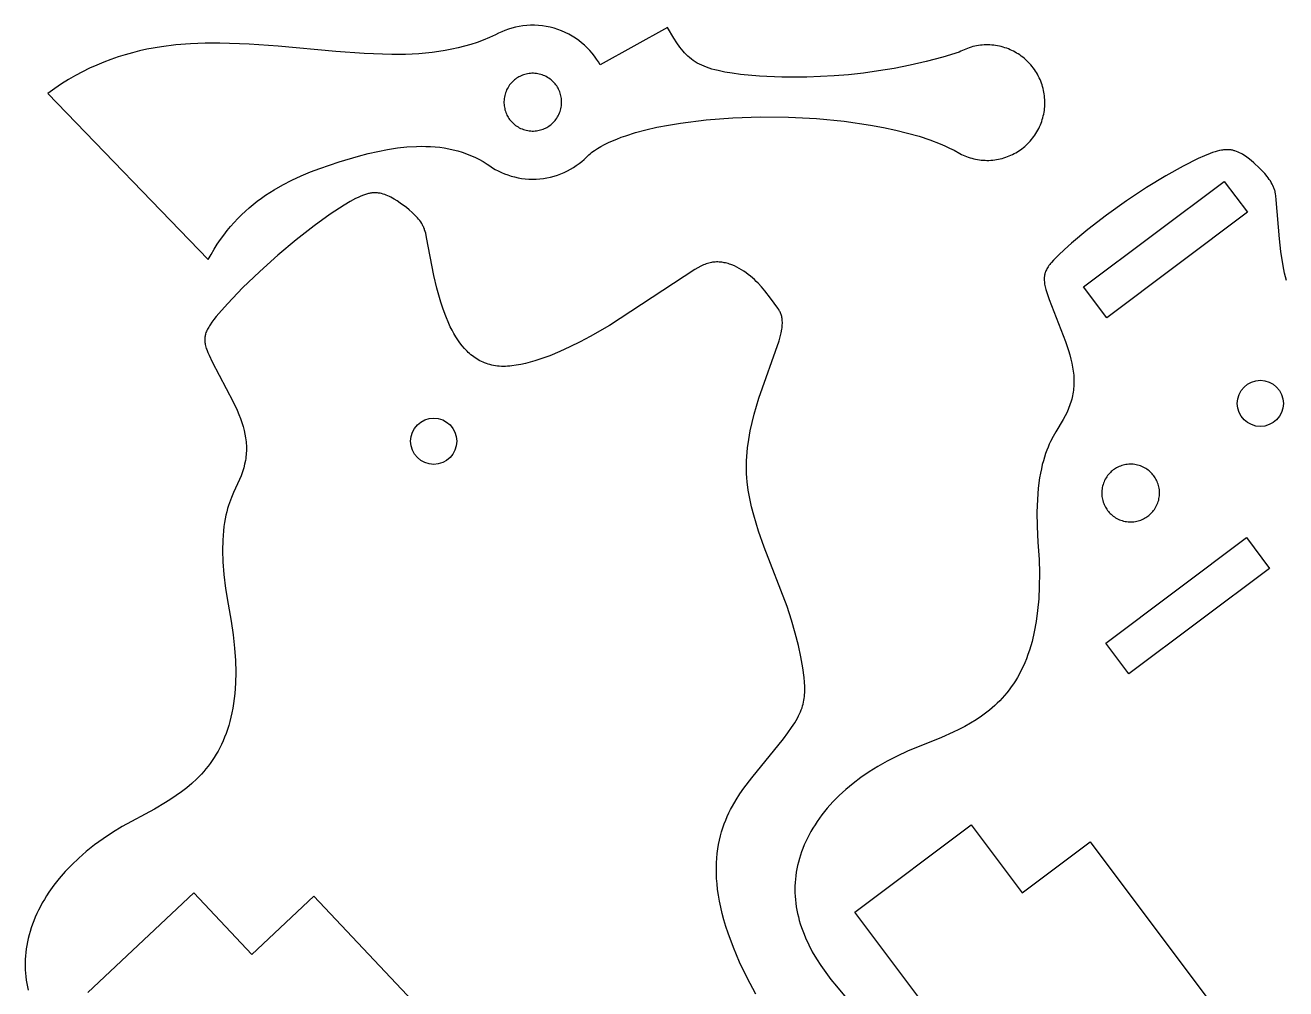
# Model space of a CAD drawing. Header units: millimetres. Extents: x 1072 to 1532, y 1321 to 1864.
# Drawn here: x 1077.7 to 1285.6, y 1698.8 to 1857.8 of the extents above; entities that cross this region are included whole.
import ezdxf

# ---------------------------------------------------------------- set-up
doc = ezdxf.new("R2010")
doc.units = ezdxf.units.MM
doc.header["$MEASUREMENT"] = 0
doc.layers.add('Layer 01', color=1, linetype='Continuous')
doc.layers.add('Layer 02', color=192, linetype='Continuous')

msp = doc.modelspace()

# ---------------------------------------------------------------- linework, layer by layer
at = {"layer": 'Layer 01'}
for points in [[(1165.57, 1847.43), (1165.47, 1847.61), (1165.35, 1847.79), (1165.22, 1847.97), (1165.09, 1848.15), (1164.94, 1848.32), (1164.78, 1848.48), (1164.61, 1848.64), (1164.43, 1848.8), (1164.25, 1848.94), (1164.05, 1849.08), (1163.85, 1849.21), (1163.63, 1849.33), (1163.41, 1849.44), (1163.19, 1849.54), (1162.96, 1849.62), (1162.72, 1849.7), (1162.48, 1849.76), (1162.24, 1849.81), (1162, 1849.84), (1161.76, 1849.87), (1161.51, 1849.88), (1161.27, 1849.88), (1161.03, 1849.87), (1160.8, 1849.84), (1160.56, 1849.81), (1160.34, 1849.76), (1160.11, 1849.7), (1159.9, 1849.64), (1159.69, 1849.56), (1159.49, 1849.48), (1159.29, 1849.38), (1159.1, 1849.29), (1158.92, 1849.18), (1158.74, 1849.06), (1158.56, 1848.93), (1158.38, 1848.8), (1158.21, 1848.65), (1158.04, 1848.49), (1157.88, 1848.32), (1157.73, 1848.14), (1157.58, 1847.96), (1157.45, 1847.76), (1157.32, 1847.56), (1157.2, 1847.34), (1157.09, 1847.13), (1156.99, 1846.9), (1156.9, 1846.67), (1156.83, 1846.43), (1156.77, 1846.2), (1156.72, 1845.95), (1156.68, 1845.71), (1156.66, 1845.47), (1156.65, 1845.23), (1156.65, 1844.98), (1156.66, 1844.74), (1156.68, 1844.51), (1156.72, 1844.28), (1156.77, 1844.05), (1156.82, 1843.83), (1156.89, 1843.61), (1156.97, 1843.4), (1157.05, 1843.2), (1157.14, 1843), (1157.24, 1842.81), (1157.35, 1842.63), (1157.47, 1842.45), (1157.59, 1842.27), (1157.73, 1842.09), (1157.88, 1841.92), (1158.04, 1841.76), (1158.2, 1841.59), (1158.38, 1841.44), (1158.57, 1841.29), (1158.77, 1841.16), (1158.97, 1841.03), (1159.18, 1840.91), (1159.4, 1840.8), (1159.63, 1840.7), (1159.86, 1840.62), (1160.09, 1840.54), (1160.33, 1840.48), (1160.57, 1840.43), (1160.82, 1840.39), (1161.06, 1840.37), (1161.3, 1840.36), (1161.54, 1840.36), (1161.78, 1840.37), (1162.02, 1840.4), (1162.25, 1840.43), (1162.48, 1840.48), (1162.7, 1840.54), (1162.92, 1840.6), (1163.13, 1840.68), (1163.33, 1840.76), (1163.53, 1840.85), (1163.71, 1840.95), (1163.9, 1841.06), (1164.08, 1841.18), (1164.26, 1841.3), (1164.43, 1841.44), (1164.61, 1841.59), (1164.77, 1841.75), (1164.93, 1841.92), (1165.09, 1842.09), (1165.23, 1842.28), (1165.37, 1842.48), (1165.5, 1842.68), (1165.62, 1842.89), (1165.73, 1843.11), (1165.82, 1843.34), (1165.91, 1843.57), (1165.99, 1843.8), (1166.05, 1844.04), (1166.1, 1844.28), (1166.13, 1844.53), (1166.16, 1844.77), (1166.17, 1845.01), (1166.17, 1845.25), (1166.16, 1845.49), (1166.13, 1845.73), (1166.1, 1845.96), (1166.05, 1846.19), (1165.99, 1846.41), (1165.92, 1846.63), (1165.85, 1846.84), (1165.76, 1847.04), (1165.67, 1847.24), (1165.57, 1847.43)], [(1275.47, 1832.03), (1279.28, 1826.95), (1256.08, 1809.55), (1252.27, 1814.63), (1275.47, 1832.03)], [(1262.88, 1776.81), (1263.05, 1776.94), (1263.21, 1777.08), (1263.37, 1777.23), (1263.53, 1777.4), (1263.68, 1777.57), (1263.82, 1777.75), (1263.96, 1777.93), (1264.08, 1778.13), (1264.2, 1778.34), (1264.31, 1778.55), (1264.41, 1778.77), (1264.5, 1779), (1264.58, 1779.23), (1264.65, 1779.46), (1264.7, 1779.71), (1264.74, 1779.95), (1264.77, 1780.19), (1264.78, 1780.44), (1264.79, 1780.68), (1264.78, 1780.93), (1264.76, 1781.17), (1264.72, 1781.41), (1264.68, 1781.65), (1264.62, 1781.88), (1264.55, 1782.1), (1264.48, 1782.32), (1264.39, 1782.53), (1264.29, 1782.74), (1264.19, 1782.94), (1264.08, 1783.13), (1263.96, 1783.31), (1263.84, 1783.48), (1263.7, 1783.65), (1263.56, 1783.81), (1263.41, 1783.97), (1263.25, 1784.13), (1263.08, 1784.27), (1262.9, 1784.42), (1262.71, 1784.55), (1262.52, 1784.68), (1262.31, 1784.8), (1262.1, 1784.91), (1261.88, 1785.01), (1261.65, 1785.1), (1261.42, 1785.18), (1261.18, 1785.24), (1260.94, 1785.3), (1260.7, 1785.34), (1260.45, 1785.37), (1260.21, 1785.38), (1259.96, 1785.38), (1259.72, 1785.37), (1259.48, 1785.35), (1259.24, 1785.32), (1259, 1785.27), (1258.77, 1785.22), (1258.55, 1785.15), (1258.33, 1785.07), (1258.11, 1784.98), (1257.91, 1784.89), (1257.71, 1784.78), (1257.52, 1784.67), (1257.34, 1784.56), (1257.17, 1784.43), (1257, 1784.3), (1256.84, 1784.16), (1256.68, 1784.01), (1256.52, 1783.85), (1256.37, 1783.68), (1256.23, 1783.5), (1256.09, 1783.31), (1255.97, 1783.11), (1255.85, 1782.91), (1255.74, 1782.69), (1255.64, 1782.47), (1255.55, 1782.25), (1255.47, 1782.02), (1255.41, 1781.78), (1255.35, 1781.54), (1255.31, 1781.3), (1255.28, 1781.05), (1255.27, 1780.81), (1255.26, 1780.56), (1255.27, 1780.32), (1255.29, 1780.07), (1255.33, 1779.83), (1255.37, 1779.6), (1255.43, 1779.37), (1255.5, 1779.14), (1255.58, 1778.92), (1255.66, 1778.71), (1255.76, 1778.51), (1255.86, 1778.31), (1255.97, 1778.12), (1256.09, 1777.94), (1256.22, 1777.77), (1256.35, 1777.6), (1256.49, 1777.43), (1256.64, 1777.27), (1256.8, 1777.12), (1256.97, 1776.97), (1257.15, 1776.83), (1257.34, 1776.69), (1257.53, 1776.56), (1257.74, 1776.44), (1257.95, 1776.33), (1258.17, 1776.23), (1258.4, 1776.15), (1258.63, 1776.07), (1258.87, 1776), (1259.11, 1775.95), (1259.35, 1775.91), (1259.6, 1775.88), (1259.84, 1775.86), (1260.09, 1775.86), (1260.33, 1775.87), (1260.57, 1775.89), (1260.81, 1775.93), (1261.05, 1775.97), (1261.28, 1776.03), (1261.51, 1776.1), (1261.72, 1776.17), (1261.94, 1776.26), (1262.14, 1776.36), (1262.34, 1776.46), (1262.53, 1776.57), (1262.71, 1776.69), (1262.88, 1776.81)], [(1279.12, 1773.28), (1282.93, 1768.2), (1259.73, 1750.8), (1255.92, 1755.88), (1279.12, 1773.28)]]:
    msp.add_lwpolyline(points, dxfattribs=at)
for centre in [(1281.42, 1795.42), (1145.06, 1789.17)]:
    msp.add_circle(centre, 3.81, dxfattribs=at)
at = {"layer": 'Layer 02'}
for points in [[(1107.87, 1819.14), (1108.35, 1820.01), (1108.84, 1820.86), (1109.35, 1821.67), (1109.88, 1822.45), (1110.42, 1823.2), (1110.98, 1823.93), (1111.55, 1824.62), (1112.14, 1825.29), (1112.75, 1825.94), (1113.37, 1826.55), (1114, 1827.14), (1114.64, 1827.71), (1115.3, 1828.26), (1115.97, 1828.78), (1116.65, 1829.28), (1117.34, 1829.76), (1118.75, 1830.66), (1120.2, 1831.49), (1121.68, 1832.25), (1123.2, 1832.95), (1124.73, 1833.6), (1126.29, 1834.2), (1129.46, 1835.28), (1132.66, 1836.23), (1134.27, 1836.64), (1135.87, 1837), (1137.47, 1837.31), (1139.07, 1837.56), (1140.65, 1837.73), (1142.22, 1837.82), (1143, 1837.84), (1143.77, 1837.83), (1144.54, 1837.8), (1145.3, 1837.75), (1146.06, 1837.67), (1146.81, 1837.56), (1147.55, 1837.43), (1148.29, 1837.27), (1149.02, 1837.08), (1149.74, 1836.87), (1150.45, 1836.62), (1151.15, 1836.34), (1151.84, 1836.03), (1152.53, 1835.69), (1153.2, 1835.31), (1153.86, 1834.9), (1154.3, 1834.6), (1154.75, 1834.3), (1155.22, 1834.03), (1155.71, 1833.77), (1156.22, 1833.53), (1156.74, 1833.31), (1157.28, 1833.11), (1157.83, 1832.93), (1158.4, 1832.78), (1158.97, 1832.65), (1159.56, 1832.55), (1160.15, 1832.48), (1160.75, 1832.44), (1161.35, 1832.42), (1161.95, 1832.43), (1162.55, 1832.47), (1163.15, 1832.54), (1163.75, 1832.64), (1164.34, 1832.76), (1164.92, 1832.91), (1165.48, 1833.09), (1166.04, 1833.29), (1166.59, 1833.52), (1167.11, 1833.77), (1167.63, 1834.05), (1168.12, 1834.34), (1168.59, 1834.65), (1169.05, 1834.98), (1169.49, 1835.32), (1169.9, 1835.68), (1170.29, 1836.05), (1170.67, 1836.43), (1170.88, 1836.61), (1171.11, 1836.79), (1171.34, 1836.97), (1171.59, 1837.14), (1172.1, 1837.49), (1172.66, 1837.82), (1173.26, 1838.14), (1173.89, 1838.45), (1174.55, 1838.75), (1175.25, 1839.04), (1175.98, 1839.32), (1176.74, 1839.59), (1178.35, 1840.1), (1180.07, 1840.56), (1181.89, 1840.98), (1183.8, 1841.35), (1185.8, 1841.68), (1190, 1842.2), (1194.41, 1842.53), (1198.97, 1842.68), (1203.59, 1842.64), (1208.21, 1842.41), (1212.75, 1841.98), (1217.13, 1841.35), (1219.24, 1840.96), (1221.28, 1840.52), (1223.24, 1840.03), (1225.12, 1839.49), (1226.9, 1838.89), (1228.58, 1838.25), (1229.38, 1837.9), (1230.15, 1837.55), (1230.89, 1837.18), (1231.85, 1836.65), (1232.12, 1836.51), (1232.39, 1836.38), (1232.67, 1836.26), (1232.96, 1836.15), (1233.25, 1836.04), (1233.54, 1835.94), (1233.84, 1835.86), (1234.14, 1835.78), (1234.45, 1835.71), (1234.76, 1835.65), (1235.07, 1835.61), (1235.38, 1835.57), (1235.7, 1835.54), (1236.02, 1835.53), (1236.33, 1835.52), (1236.65, 1835.52), (1236.97, 1835.54), (1237.28, 1835.57), (1237.6, 1835.6), (1237.91, 1835.65), (1238.22, 1835.71), (1238.53, 1835.77), (1238.83, 1835.85), (1239.13, 1835.93), (1239.43, 1836.03), (1239.72, 1836.13), (1240, 1836.25), (1240.28, 1836.37), (1240.55, 1836.5), (1240.82, 1836.63), (1241.08, 1836.78), (1241.34, 1836.93), (1241.59, 1837.09), (1241.84, 1837.26), (1242.09, 1837.44), (1242.33, 1837.63), (1242.56, 1837.82), (1242.79, 1838.03), (1243.02, 1838.24), (1243.24, 1838.47), (1243.45, 1838.7), (1243.66, 1838.94), (1243.86, 1839.18), (1244.05, 1839.43), (1244.23, 1839.69), (1244.4, 1839.96), (1244.57, 1840.23), (1244.73, 1840.51), (1244.87, 1840.79), (1245.01, 1841.07), (1245.14, 1841.36), (1245.25, 1841.66), (1245.36, 1841.95), (1245.46, 1842.25), (1245.54, 1842.55), (1245.62, 1842.85), (1245.69, 1843.16), (1245.74, 1843.46), (1245.79, 1843.76), (1245.83, 1844.06), (1245.85, 1844.36), (1245.87, 1844.66), (1245.88, 1844.96), (1245.87, 1845.26), (1245.86, 1845.56), (1245.84, 1845.86), (1245.81, 1846.16), (1245.77, 1846.47), (1245.72, 1846.77), (1245.66, 1847.07), (1245.59, 1847.38), (1245.51, 1847.68), (1245.41, 1847.98), (1245.31, 1848.28), (1245.2, 1848.57), (1245.08, 1848.86), (1244.95, 1849.15), (1244.8, 1849.44), (1244.65, 1849.72), (1244.49, 1849.99), (1244.32, 1850.26), (1244.15, 1850.52), (1243.96, 1850.78), (1243.77, 1851.03), (1243.56, 1851.27), (1243.35, 1851.5), (1243.14, 1851.73), (1242.92, 1851.95), (1242.69, 1852.16), (1242.46, 1852.36), (1242.22, 1852.55), (1241.97, 1852.73), (1241.73, 1852.91), (1241.48, 1853.07), (1241.22, 1853.23), (1240.97, 1853.38), (1240.7, 1853.52), (1240.43, 1853.65), (1240.15, 1853.78), (1239.87, 1853.9), (1239.58, 1854.01), (1239.29, 1854.11), (1238.99, 1854.2), (1238.69, 1854.28), (1238.38, 1854.35), (1238.08, 1854.41), (1237.76, 1854.46), (1237.45, 1854.51), (1237.14, 1854.54), (1236.82, 1854.56), (1236.5, 1854.57), (1236.18, 1854.57), (1235.87, 1854.56), (1235.55, 1854.54), (1235.24, 1854.5), (1234.92, 1854.46), (1234.61, 1854.41), (1234.3, 1854.35), (1234, 1854.28), (1233.7, 1854.19), (1233.4, 1854.1), (1233.11, 1854), (1232.83, 1853.89), (1232.55, 1853.78), (1232.27, 1853.65), (1232, 1853.52), (1231.74, 1853.38), (1229.02, 1852.56), (1226.32, 1851.84), (1223.66, 1851.22), (1221.04, 1850.7), (1218.46, 1850.27), (1215.94, 1849.92), (1213.49, 1849.65), (1211.11, 1849.45), (1206.59, 1849.23), (1202.47, 1849.24), (1198.8, 1849.41), (1195.65, 1849.71), (1194.29, 1849.89), (1193.06, 1850.09), (1191.96, 1850.32), (1191.45, 1850.45), (1190.97, 1850.58), (1190.51, 1850.72), (1190.07, 1850.88), (1189.66, 1851.04), (1189.27, 1851.21), (1188.9, 1851.39), (1188.55, 1851.58), (1188.21, 1851.78), (1187.89, 1852), (1187.58, 1852.23), (1187.28, 1852.47), (1187, 1852.72), (1186.72, 1852.99), (1186.45, 1853.27), (1186.19, 1853.56), (1185.94, 1853.87), (1185.68, 1854.2), (1185.19, 1854.9), (1184.68, 1855.67), (1183.63, 1857.42), (1172.52, 1851.27), (1172.23, 1851.76), (1171.92, 1852.24), (1171.58, 1852.72), (1171.21, 1853.19), (1170.82, 1853.65), (1170.4, 1854.09), (1169.95, 1854.52), (1169.47, 1854.93), (1168.98, 1855.32), (1168.45, 1855.69), (1167.91, 1856.03), (1167.34, 1856.35), (1166.76, 1856.64), (1166.16, 1856.9), (1165.54, 1857.13), (1164.92, 1857.33), (1164.28, 1857.49), (1163.64, 1857.62), (1162.99, 1857.72), (1162.34, 1857.79), (1161.69, 1857.82), (1161.05, 1857.81), (1160.41, 1857.78), (1159.78, 1857.71), (1159.16, 1857.62), (1158.55, 1857.49), (1157.96, 1857.34), (1157.38, 1857.16), (1156.82, 1856.96), (1156.28, 1856.74), (1155.76, 1856.49), (1155.26, 1856.23), (1154.26, 1855.78), (1153.25, 1855.36), (1152.23, 1854.99), (1151.2, 1854.65), (1150.16, 1854.35), (1149.11, 1854.08), (1148.05, 1853.85), (1146.98, 1853.65), (1145.9, 1853.47), (1144.82, 1853.33), (1142.63, 1853.12), (1140.41, 1853.01), (1138.16, 1852.98), (1133.58, 1853.13), (1128.92, 1853.48), (1119.42, 1854.36), (1114.6, 1854.71), (1109.78, 1854.88), (1107.36, 1854.86), (1104.95, 1854.76), (1102.54, 1854.56), (1100.14, 1854.26), (1097.74, 1853.84), (1096.55, 1853.58), (1095.36, 1853.28), (1094.18, 1852.95), (1092.99, 1852.59), (1091.81, 1852.18), (1090.64, 1851.74), (1089.47, 1851.25), (1088.3, 1850.72), (1087.14, 1850.15), (1085.99, 1849.53), (1084.84, 1848.86), (1083.69, 1848.15), (1082.55, 1847.38), (1081.42, 1846.56), (1107.87, 1819.14)], [(1285.72, 1815.69), (1285.42, 1816.91), (1285.18, 1818.12), (1284.8, 1820.47), (1284.56, 1822.59), (1284.05, 1828.98), (1283.98, 1829.68), (1283.93, 1829.99), (1283.87, 1830.28), (1283.84, 1830.42), (1283.8, 1830.56), (1283.76, 1830.69), (1283.71, 1830.83), (1283.67, 1830.96), (1283.61, 1831.09), (1283.5, 1831.35), (1283.37, 1831.61), (1283.23, 1831.87), (1283.07, 1832.12), (1282.9, 1832.37), (1282.73, 1832.62), (1282.54, 1832.86), (1282.14, 1833.34), (1281.72, 1833.8), (1281.28, 1834.25), (1280.37, 1835.1), (1279.91, 1835.5), (1279.44, 1835.87), (1279.2, 1836.05), (1278.96, 1836.21), (1278.72, 1836.37), (1278.48, 1836.52), (1278.24, 1836.65), (1277.99, 1836.78), (1277.75, 1836.89), (1277.49, 1836.99), (1277.24, 1837.08), (1277.11, 1837.11), (1276.99, 1837.15), (1276.86, 1837.18), (1276.73, 1837.2), (1276.6, 1837.23), (1276.46, 1837.25), (1276.33, 1837.26), (1276.19, 1837.27), (1276.06, 1837.28), (1275.92, 1837.28), (1275.77, 1837.28), (1275.63, 1837.27), (1275.48, 1837.26), (1275.32, 1837.25), (1275.17, 1837.22), (1275.01, 1837.2), (1274.67, 1837.13), (1274.32, 1837.05), (1273.95, 1836.94), (1273.55, 1836.81), (1273.13, 1836.66), (1272.21, 1836.28), (1271.17, 1835.81), (1268.69, 1834.56), (1265.81, 1832.94), (1262.64, 1831.02), (1259.34, 1828.84), (1256.06, 1826.49), (1252.97, 1824.1), (1250.25, 1821.84), (1249.1, 1820.81), (1248.1, 1819.88), (1247.68, 1819.46), (1247.3, 1819.06), (1246.96, 1818.68), (1246.81, 1818.5), (1246.67, 1818.32), (1246.54, 1818.15), (1246.42, 1817.97), (1246.31, 1817.8), (1246.21, 1817.63), (1246.13, 1817.46), (1246.05, 1817.29), (1245.98, 1817.12), (1245.95, 1817.04), (1245.92, 1816.95), (1245.89, 1816.87), (1245.87, 1816.78), (1245.85, 1816.69), (1245.83, 1816.61), (1245.82, 1816.52), (1245.8, 1816.43), (1245.79, 1816.34), (1245.78, 1816.25), (1245.77, 1816.07), (1245.77, 1815.89), (1245.77, 1815.69), (1245.79, 1815.5), (1245.81, 1815.3), (1245.84, 1815.09), (1245.88, 1814.88), (1245.93, 1814.66), (1246.05, 1814.19), (1246.2, 1813.69), (1246.59, 1812.57), (1249.28, 1805.63), (1249.77, 1804.16), (1249.98, 1803.44), (1250.17, 1802.74), (1250.33, 1802.05), (1250.46, 1801.38), (1250.56, 1800.72), (1250.63, 1800.08), (1250.67, 1799.45), (1250.67, 1798.82), (1250.67, 1798.51), (1250.65, 1798.21), (1250.62, 1797.9), (1250.59, 1797.6), (1250.55, 1797.29), (1250.5, 1796.99), (1250.44, 1796.69), (1250.37, 1796.39), (1250.3, 1796.09), (1250.22, 1795.79), (1250.02, 1795.18), (1249.79, 1794.58), (1249.53, 1793.97), (1249.22, 1793.36), (1248.88, 1792.74), (1247.68, 1790.74), (1247.25, 1789.98), (1246.82, 1789.13), (1246.61, 1788.68), (1246.4, 1788.2), (1246.2, 1787.68), (1246, 1787.14), (1245.81, 1786.57), (1245.63, 1785.96), (1245.46, 1785.31), (1245.3, 1784.63), (1245.15, 1783.9), (1245.02, 1783.13), (1244.8, 1781.45), (1244.65, 1779.57), (1244.57, 1777.47), (1244.59, 1775.13), (1244.7, 1772.54), (1244.92, 1769.68), (1244.98, 1767.38), (1244.96, 1765.21), (1244.86, 1763.17), (1244.69, 1761.25), (1244.45, 1759.44), (1244.14, 1757.75), (1243.76, 1756.16), (1243.55, 1755.41), (1243.32, 1754.68), (1243.08, 1753.97), (1242.83, 1753.29), (1242.56, 1752.63), (1242.28, 1752), (1241.99, 1751.38), (1241.68, 1750.79), (1241.36, 1750.22), (1241.03, 1749.67), (1240.69, 1749.14), (1240.34, 1748.63), (1239.98, 1748.14), (1239.6, 1747.66), (1239.22, 1747.21), (1238.83, 1746.77), (1238.43, 1746.35), (1238.03, 1745.94), (1237.61, 1745.55), (1237.19, 1745.18), (1236.76, 1744.81), (1236.33, 1744.47), (1235.44, 1743.81), (1234.53, 1743.2), (1233.6, 1742.64), (1232.66, 1742.11), (1231.71, 1741.62), (1230.75, 1741.16), (1228.83, 1740.31), (1223.23, 1738.02), (1221.5, 1737.23), (1219.87, 1736.4), (1218.33, 1735.53), (1216.88, 1734.62), (1215.52, 1733.69), (1214.24, 1732.72), (1213.05, 1731.73), (1211.94, 1730.71), (1210.92, 1729.67), (1209.97, 1728.61), (1209.53, 1728.08), (1209.11, 1727.54), (1208.71, 1727), (1208.33, 1726.45), (1207.97, 1725.9), (1207.63, 1725.35), (1207.3, 1724.79), (1207, 1724.24), (1206.71, 1723.68), (1206.45, 1723.12), (1206.2, 1722.56), (1205.97, 1722), (1205.76, 1721.43), (1205.57, 1720.87), (1205.4, 1720.31), (1205.24, 1719.75), (1205.1, 1719.18), (1204.98, 1718.62), (1204.88, 1718.05), (1204.8, 1717.49), (1204.74, 1716.92), (1204.69, 1716.36), (1204.66, 1715.79), (1204.65, 1715.22), (1204.66, 1714.66), (1204.69, 1714.09), (1204.73, 1713.52), (1204.79, 1712.95), (1204.87, 1712.38), (1204.97, 1711.81), (1205.09, 1711.25), (1205.22, 1710.68), (1205.37, 1710.1), (1205.54, 1709.53), (1205.73, 1708.96), (1205.93, 1708.39), (1206.15, 1707.82), (1206.39, 1707.25), (1206.92, 1706.1), (1207.52, 1704.95), (1208.2, 1703.8), (1208.94, 1702.65), (1209.74, 1701.51), (1210.59, 1700.37), (1211.49, 1699.24), (1213.39, 1697.03)], [(1198.2, 1697.95), (1196.77, 1700.65), (1195.53, 1703.22), (1194.49, 1705.67), (1193.63, 1707.99), (1193.27, 1709.1), (1192.94, 1710.19), (1192.66, 1711.25), (1192.42, 1712.28), (1192.21, 1713.29), (1192.04, 1714.26), (1191.9, 1715.21), (1191.8, 1716.14), (1191.73, 1717.04), (1191.7, 1717.91), (1191.69, 1718.76), (1191.71, 1719.59), (1191.76, 1720.39), (1191.84, 1721.17), (1191.94, 1721.93), (1192.06, 1722.66), (1192.21, 1723.38), (1192.38, 1724.07), (1192.56, 1724.75), (1192.77, 1725.4), (1192.99, 1726.04), (1193.23, 1726.66), (1193.49, 1727.26), (1193.76, 1727.84), (1194.04, 1728.4), (1194.33, 1728.95), (1194.94, 1730), (1195.58, 1730.99), (1196.24, 1731.92), (1197.56, 1733.64), (1202.79, 1740.08), (1203.49, 1741.05), (1204.1, 1741.93), (1204.62, 1742.74), (1205.06, 1743.49), (1205.25, 1743.85), (1205.41, 1744.19), (1205.56, 1744.53), (1205.7, 1744.86), (1205.82, 1745.18), (1205.92, 1745.5), (1206, 1745.81), (1206.08, 1746.12), (1206.14, 1746.43), (1206.19, 1746.74), (1206.22, 1747.05), (1206.25, 1747.37), (1206.27, 1747.69), (1206.27, 1748.02), (1206.26, 1748.7), (1206.23, 1749.42), (1206.16, 1750.17), (1205.96, 1751.81), (1205.65, 1753.58), (1205.24, 1755.49), (1204.71, 1757.53), (1204.09, 1759.67), (1203.35, 1761.92), (1199.59, 1771.7), (1198.66, 1774.32), (1198.24, 1775.65), (1197.85, 1776.99), (1197.5, 1778.34), (1197.21, 1779.7), (1196.96, 1781.08), (1196.79, 1782.46), (1196.72, 1783.15), (1196.68, 1783.85), (1196.65, 1784.55), (1196.65, 1785.25), (1196.66, 1785.96), (1196.7, 1786.66), (1196.83, 1788.07), (1197.02, 1789.48), (1197.27, 1790.87), (1197.58, 1792.26), (1197.92, 1793.62), (1198.7, 1796.26), (1202.03, 1805.72), (1202.23, 1806.42), (1202.38, 1807.06), (1202.48, 1807.64), (1202.52, 1807.9), (1202.55, 1808.15), (1202.57, 1808.39), (1202.58, 1808.62), (1202.58, 1808.83), (1202.57, 1809.04), (1202.56, 1809.23), (1202.54, 1809.42), (1202.51, 1809.59), (1202.47, 1809.76), (1202.43, 1809.92), (1202.38, 1810.07), (1202.32, 1810.22), (1202.26, 1810.36), (1202.2, 1810.5), (1202.13, 1810.64), (1202.05, 1810.77), (1201.97, 1810.9), (1201.81, 1811.15), (1200.61, 1812.79), (1199.67, 1814.01), (1199.14, 1814.63), (1198.57, 1815.25), (1198.27, 1815.55), (1197.96, 1815.85), (1197.64, 1816.14), (1197.3, 1816.43), (1196.96, 1816.71), (1196.6, 1816.97), (1196.23, 1817.23), (1195.85, 1817.47), (1195.46, 1817.7), (1195.06, 1817.91), (1194.66, 1818.1), (1194.25, 1818.27), (1194.05, 1818.34), (1193.84, 1818.41), (1193.63, 1818.48), (1193.42, 1818.54), (1193.21, 1818.59), (1193, 1818.63), (1192.79, 1818.67), (1192.57, 1818.7), (1192.36, 1818.73), (1192.15, 1818.74), (1191.93, 1818.75), (1191.72, 1818.75), (1191.51, 1818.74), (1191.3, 1818.73), (1191.08, 1818.7), (1190.87, 1818.67), (1190.66, 1818.63), (1190.45, 1818.57), (1190.23, 1818.51), (1190.02, 1818.44), (1189.8, 1818.36), (1189.58, 1818.27), (1189.35, 1818.17), (1189.12, 1818.06), (1188.64, 1817.8), (1188.12, 1817.5), (1174.08, 1808.29), (1170.86, 1806.45), (1169.21, 1805.57), (1167.54, 1804.74), (1165.86, 1803.98), (1164.21, 1803.29), (1162.57, 1802.69), (1161.77, 1802.43), (1160.98, 1802.2), (1160.2, 1802), (1159.44, 1801.83), (1158.69, 1801.7), (1157.96, 1801.6), (1157.6, 1801.57), (1157.25, 1801.55), (1156.9, 1801.53), (1156.56, 1801.53), (1156.22, 1801.53), (1155.89, 1801.55), (1155.57, 1801.58), (1155.25, 1801.62), (1154.94, 1801.67), (1154.63, 1801.73), (1154.33, 1801.81), (1154.04, 1801.89), (1153.75, 1801.98), (1153.47, 1802.09), (1153.2, 1802.2), (1152.93, 1802.32), (1152.67, 1802.46), (1152.41, 1802.6), (1152.16, 1802.75), (1151.91, 1802.91), (1151.68, 1803.08), (1151.44, 1803.25), (1151.21, 1803.44), (1150.99, 1803.63), (1150.77, 1803.83), (1150.56, 1804.03), (1150.35, 1804.24), (1150.15, 1804.46), (1149.76, 1804.92), (1149.39, 1805.39), (1149.04, 1805.89), (1148.7, 1806.41), (1148.39, 1806.94), (1148.09, 1807.49), (1147.8, 1808.05), (1147.54, 1808.62), (1147.05, 1809.79), (1146.61, 1810.97), (1146.23, 1812.14), (1145.6, 1814.43), (1145.11, 1816.52), (1143.89, 1822.81), (1143.74, 1823.49), (1143.66, 1823.79), (1143.57, 1824.08), (1143.52, 1824.21), (1143.46, 1824.35), (1143.41, 1824.48), (1143.35, 1824.6), (1143.29, 1824.73), (1143.22, 1824.86), (1143.08, 1825.1), (1142.92, 1825.35), (1142.75, 1825.58), (1142.56, 1825.82), (1142.37, 1826.05), (1142.17, 1826.27), (1141.96, 1826.49), (1141.51, 1826.92), (1141.04, 1827.33), (1140.55, 1827.73), (1139.54, 1828.47), (1139.04, 1828.82), (1138.53, 1829.13), (1138.28, 1829.28), (1138.02, 1829.42), (1137.77, 1829.55), (1137.51, 1829.67), (1137.25, 1829.78), (1137, 1829.87), (1136.74, 1829.96), (1136.48, 1830.03), (1136.22, 1830.08), (1136.09, 1830.11), (1135.95, 1830.13), (1135.82, 1830.14), (1135.69, 1830.16), (1135.56, 1830.16), (1135.42, 1830.17), (1135.29, 1830.17), (1135.15, 1830.16), (1135.02, 1830.15), (1134.88, 1830.14), (1134.73, 1830.12), (1134.59, 1830.1), (1134.44, 1830.07), (1134.29, 1830.04), (1134.14, 1830), (1133.98, 1829.96), (1133.66, 1829.85), (1133.32, 1829.73), (1132.96, 1829.58), (1132.58, 1829.4), (1132.18, 1829.21), (1131.31, 1828.73), (1130.32, 1828.14), (1128.01, 1826.62), (1125.32, 1824.69), (1122.39, 1822.43), (1119.36, 1819.89), (1116.36, 1817.18), (1113.55, 1814.46), (1111.11, 1811.91), (1110.08, 1810.76), (1109.2, 1809.73), (1108.82, 1809.26), (1108.49, 1808.82), (1108.2, 1808.4), (1108.07, 1808.21), (1107.95, 1808.01), (1107.84, 1807.82), (1107.74, 1807.64), (1107.65, 1807.45), (1107.57, 1807.27), (1107.5, 1807.1), (1107.44, 1806.92), (1107.4, 1806.74), (1107.37, 1806.65), (1107.36, 1806.57), (1107.34, 1806.48), (1107.33, 1806.39), (1107.32, 1806.3), (1107.31, 1806.21), (1107.3, 1806.13), (1107.3, 1806.04), (1107.3, 1805.95), (1107.3, 1805.86), (1107.31, 1805.67), (1107.32, 1805.49), (1107.35, 1805.3), (1107.39, 1805.11), (1107.43, 1804.91), (1107.49, 1804.71), (1107.55, 1804.5), (1107.62, 1804.29), (1107.8, 1803.84), (1108, 1803.36), (1108.51, 1802.29), (1111.97, 1795.69), (1112.62, 1794.29), (1112.91, 1793.6), (1113.18, 1792.92), (1113.41, 1792.26), (1113.62, 1791.61), (1113.79, 1790.96), (1113.93, 1790.33), (1114.04, 1789.71), (1114.12, 1789.09), (1114.14, 1788.78), (1114.16, 1788.47), (1114.17, 1788.17), (1114.17, 1787.86), (1114.17, 1787.55), (1114.15, 1787.25), (1114.13, 1786.94), (1114.09, 1786.63), (1114.05, 1786.33), (1114, 1786.02), (1113.88, 1785.4), (1113.72, 1784.77), (1113.52, 1784.14), (1113.29, 1783.49), (1113.02, 1782.84), (1112.05, 1780.72), (1111.71, 1779.91), (1111.38, 1779.03), (1111.22, 1778.55), (1111.07, 1778.05), (1110.92, 1777.52), (1110.79, 1776.96), (1110.66, 1776.36), (1110.55, 1775.74), (1110.46, 1775.08), (1110.38, 1774.38), (1110.31, 1773.64), (1110.27, 1772.86), (1110.24, 1771.16), (1110.3, 1769.27), (1110.46, 1767.18), (1110.73, 1764.86), (1111.14, 1762.3), (1111.68, 1759.48), (1112, 1757.21), (1112.22, 1755.05), (1112.35, 1753.01), (1112.4, 1751.08), (1112.36, 1749.26), (1112.24, 1747.54), (1112.05, 1745.92), (1111.92, 1745.14), (1111.78, 1744.39), (1111.62, 1743.67), (1111.44, 1742.96), (1111.25, 1742.28), (1111.04, 1741.61), (1110.82, 1740.97), (1110.58, 1740.35), (1110.33, 1739.75), (1110.06, 1739.16), (1109.78, 1738.6), (1109.49, 1738.05), (1109.19, 1737.52), (1108.87, 1737.01), (1108.54, 1736.51), (1108.2, 1736.03), (1107.86, 1735.57), (1107.5, 1735.12), (1107.13, 1734.68), (1106.75, 1734.26), (1106.37, 1733.86), (1105.97, 1733.46), (1105.16, 1732.71), (1104.33, 1732), (1103.47, 1731.34), (1102.6, 1730.71), (1101.71, 1730.12), (1100.8, 1729.55), (1098.99, 1728.49), (1093.68, 1725.59), (1092.06, 1724.61), (1090.53, 1723.6), (1089.1, 1722.56), (1087.76, 1721.5), (1086.51, 1720.41), (1085.35, 1719.31), (1084.28, 1718.19), (1083.29, 1717.05), (1082.39, 1715.91), (1081.57, 1714.75), (1081.19, 1714.17), (1080.84, 1713.58), (1080.5, 1713), (1080.18, 1712.41), (1079.88, 1711.82), (1079.6, 1711.24), (1079.35, 1710.65), (1079.11, 1710.06), (1078.89, 1709.48), (1078.68, 1708.89), (1078.5, 1708.3), (1078.34, 1707.72), (1078.19, 1707.14), (1078.06, 1706.56), (1077.96, 1705.98), (1077.86, 1705.4), (1077.79, 1704.83), (1077.74, 1704.25), (1077.7, 1703.68), (1077.68, 1703.11), (1077.68, 1702.54), (1077.7, 1701.97), (1077.74, 1701.41), (1077.79, 1700.84), (1077.86, 1700.28), (1077.95, 1699.72), (1078.06, 1699.16), (1078.18, 1698.6)], [(1232.53, 1687.47), (1214.53, 1711.47), (1233.73, 1725.87), (1242.13, 1714.67), (1253.33, 1723.07), (1310.32, 1647.06)], [(1088.02, 1698.22), (1105.49, 1714.69), (1115.09, 1704.5), (1125.28, 1714.11), (1190.45, 1645)]]:
    msp.add_lwpolyline(points, dxfattribs=at)

doc.saveas('drawing.dxf')
